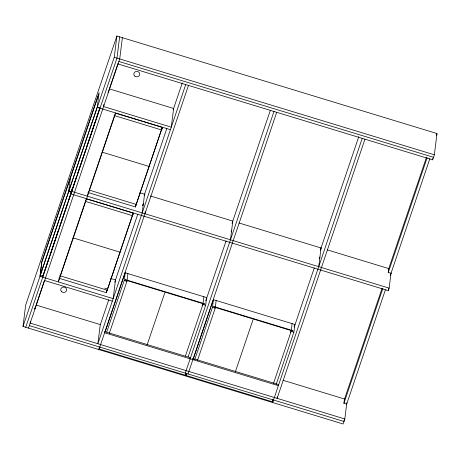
<?xml version="1.0" encoding="UTF-8"?>
<svg xmlns="http://www.w3.org/2000/svg" width="460" height="460" viewBox="0 0 460 460"><rect width="100%" height="100%" fill="white"/><g stroke="black" fill="none" stroke-linecap="round" stroke-linejoin="round"><path stroke-width="0.69" d="M346.84 402.672L344.81 418.968L343.108 423.982L23 326.445L25.645 305.193L116.892 36.018L437 133.555L434.355 154.807L432.653 159.815L118.024 63.951M30.354 321.69L30.176 323.104L344.81 418.968M34.925 307.809L34.764 309.097L44.447 280.525M71.645 190.158L71.392 192.194L42.901 276.241L40.164 275.408L41.768 262.522L70.259 178.48M42.728 277.167L43.073 274.885M40.164 275.408L68.655 191.36L70.357 178.192L98.843 94.145M58.518 280.813L58.38 281.94L115.65 112.987M71.248 191.435L70.938 193.947L388.309 290.645L389.154 288.138L391.058 272.895M71.576 191.228L71.743 189.876M72.128 188.669L71.783 191.44L389.154 288.138M87.44 196.213L87.578 195.086M103.851 104.426L103.586 106.547L171.287 127.178L173.615 108.468L109.336 88.883M23 326.445L114.241 57.276L116.892 36.018M119.629 36.852L116.984 58.109L25.737 327.284M122.371 37.691L119.721 58.943L28.48 328.118M99.182 347.461L98.917 349.577L188.462 85.416M58.863 278.196L106.501 292.709L106.766 290.605M106.501 292.709L107.617 288.098M106.72 332.062L124.206 280.491L125.166 272.763L206.603 297.574L205.637 305.302L188.157 356.874M85.64 201.411L132.601 215.717L132.865 213.607M133.239 213.095L106.962 290.864L133.009 213.773M87.923 192.47L135.562 206.983L135.74 205.58M136.074 204.717L136.022 205.137L162.294 127.362L136.304 204.039M135.562 206.983L136.677 202.371M109.233 333.575L126.943 281.325L127.903 273.596M142.226 212.905L144.555 194.195M144.963 213.739L145.222 211.692M114.022 115.471L161.661 129.99L161.926 127.88M99.946 347.15L99.314 349.031L185.719 375.354L185.886 374.003M273.286 399.274L272.435 401.781L186.03 375.452L186.283 373.416M190.13 358.806L190.267 357.679M192.867 359.645L193.005 358.518M202.36 304.474L202.199 305.779L202.624 304.531M185.42 356.04L202.9 304.468L203.861 296.74M194.735 359.628L212.451 307.378L213.411 299.65L294.848 324.461L293.882 332.189L276.172 384.439M197.478 360.462L215.188 308.211L216.148 300.483M230.471 239.792L232.8 221.082L150.368 195.966M272.435 401.781L272.688 399.746M273.022 399.694L272.671 402.517L362.216 138.356M277.282 396.957L277.11 398.343L364.952 139.19M273.435 383.605L291.145 331.355L292.106 323.627M318.717 266.679L321.046 247.969M385.394 289.852L346.656 404.122L343.919 403.288L344.402 399.424L381.984 288.552M344.137 420.06L343.959 421.475L29.331 325.611M388.309 290.645L388.573 288.523M432.653 159.815L432.831 158.401M43.096 275.362L49.076 257.721M49.996 255.007L58.276 230.581M59.196 227.867L67.476 203.441M68.396 200.727L76.676 176.301M77.596 173.587L85.876 149.161M86.796 146.447L95.076 122.021M95.996 119.307L99.446 109.129M99.981 107.864L71.49 191.906L68.753 191.072L97.238 107.025L99.291 107.651M108.083 92.793L118.001 63.549M58.748 280.134L86.118 199.393M87.728 194.643L115.098 113.896M132.601 215.717L133.452 213.21L86.491 198.904M161.661 129.99L162.512 127.483L115.552 113.177M108.738 299.857L100.211 325.024L97.876 343.735L185.725 84.582M114.735 282.17L137.793 214.153M144.129 195.448L166.842 128.449M173.19 109.721L182.292 82.875M142.778 205.235L143.416 203.355M142.732 205.62L143.365 203.745M105.156 331.798L125.166 272.763M147.073 345.063L164.772 292.842M205.746 300.897L226.078 240.919M232.03 223.353L270.308 110.429M231.236 231.495L231.662 230.242M231.184 231.88L231.61 230.632M185.276 373.123L273.97 111.469M185.719 375.354L186.357 373.48M186.03 375.452L186.668 373.572M188.013 373.963L276.707 112.303M193.171 359.363L213.411 299.65M235.319 371.95L253.023 319.729M290.444 332.666L290.869 331.418M294.158 326.497L294.848 324.461M294.222 327.106L314.284 267.927M320.275 250.24L358.783 136.649M319.43 258.767L319.907 257.128M388.435 269.508L426.483 157.28M343.919 403.288L382.887 288.339M388.188 272.694L427.15 157.74M436.362 135.43L437 133.555M390.235 275.569L429.893 158.573M114.241 57.276L434.355 154.807M118.87 61.45L433.504 157.308M170.436 129.68L97.255 107.387L99.101 92.575L41.831 261.522L39.986 276.333L113.166 298.632L115.495 279.921L110.71 278.467M102.172 152.151L149.132 166.462M139.771 192.734L144.871 194.292M238.958 222.956L321.419 248.084M327.204 249.843L388.746 268.594L388.263 272.458L391.006 273.298M89.453 190.17L136.413 204.476M68.655 191.36L71.392 192.194M73.117 237.877L120.071 252.189M124.206 280.491L126.943 281.325M202.9 304.468L205.637 305.302M212.451 307.378L215.188 308.211M291.145 331.355L293.882 332.189M104.765 288.178L106.818 288.805M59.714 275.689L107.352 290.202M44.614 280.508L112.315 301.139M36.369 305.124L100.268 324.593M283.038 380.282L344.879 399.119M190.607 357.782L104.759 331.625L104.621 332.758L278.375 385.693L278.513 384.566L192.665 358.415M125.528 279.657L125.471 280.077L204.562 304.169L204.614 303.755L125.528 279.657M213.773 306.544L213.716 306.964L292.807 331.056L292.859 330.642L213.773 306.544M134.745 76.055A2.955 2.714 7.1 0 0 139.656 74.825A2.955 2.714 7.1 0 0 135.953 71.501A2.955 2.714 7.1 0 0 134.745 76.055M61.657 291.68A2.955 2.714 7.1 0 0 66.562 290.45A2.955 2.714 7.1 0 0 62.859 287.132A2.955 2.714 7.1 0 0 61.657 291.68"/></g></svg>
